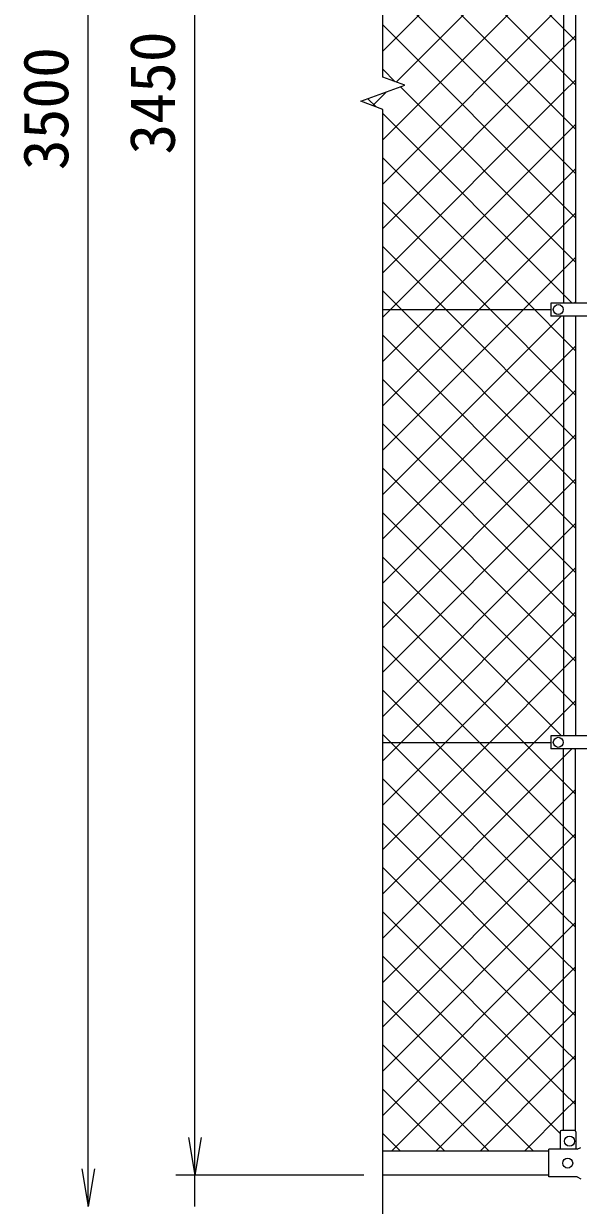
# Model space of a CAD drawing. Units: millimetres, scale not verified. Extents: x -6300 to 6300, y -4455 to 4455.
# Drawn here: x 180 to 1065, y -1054 to 830 of the extents above; entities that cross this region are included whole.
import ezdxf
from ezdxf.enums import TextEntityAlignment as Align

# ---------------------------------------------------------------- set-up
doc = ezdxf.new("R2010")
doc.units = ezdxf.units.MM
doc.header["$LTSCALE"] = 30
for name, color, linetype, lineweight in [('0-4_D-STR1', 1, 'Continuous', 18), ('0-5_D-STR3', 3, 'Continuous', 13), ('0-6_D-STR-DIM', 7, 'Continuous', 9), ('0-7_0', 7, 'Continuous', 9), ('0-B_D-STR2', 7, 'Continuous', 9)]:
    doc.layers.add(name, color=color, linetype=linetype, lineweight=lineweight)
doc.styles.add('ＭＳ ゴシック', font='')
doc.styles.get('ＭＳ ゴシック').set_extended_font_data('MS Gothic')

# ---------------------------------------------------------------- blocks, each defined once
blk = doc.blocks.new('_Open')
at = {"layer": '0-7_0'}
blk.add_line((-30, 5), (0, 0), dxfattribs=at)
blk.add_lwpolyline([(-30, -5), (0, 0), (-30, 0)], dxfattribs=at)

msp = doc.modelspace()

# ---------------------------------------------------------------- linework, layer by layer
at = {"layer": '0-4_D-STR1'}
for p, q in [((1018.04, -968.16), (753.04, -968.16)), ((1018.04, -1006.16), (753.04, -1006.16))]:
    msp.add_line(p, q, dxfattribs=at)
at = {"layer": '0-5_D-STR3'}
for p, q in [((1041.54, 1053.54), (1041.54, 384.34)), ((1060.54, 1053.54), (1060.54, 384.34)), ((1021.04, 384.34), (1021.04, 363.34)), ((1135.84, 384.34), (1021.04, 384.34)), ((753.04, 373.84), (1021.04, 373.84)), ((1135.84, 363.34), (1021.04, 363.34)), ((1041.54, 363.34), (1041.54, -305.66)), ((1060.54, 363.34), (1060.54, -305.66)), ((753.04, -316.16), (1021.04, -316.16)), ((1021.04, -305.66), (1021.04, -326.66)), ((1135.84, -305.66), (1021.04, -305.66)), ((1135.84, -326.66), (1021.04, -326.66)), ((1041.54, -935.06), (1041.54, -326.66)), ((1060.54, -935.74), (1060.54, -326.66)), ((1036.04, -937.06), (1036.04, -965.06)), ((1059.04, -935.06), (1038.04, -935.06)), ((1061.04, -937.06), (1061.04, -965.06)), ((1063.24, -965.06), (1018.04, -965.06)), ((1018.04, -1009.06), (1018.04, -965.06)), ((1063.24, -965.06), (1069.24, -962.06)), ((1063.24, -1009.06), (1018.04, -1009.06)), ((1063.24, -1009.06), (1069.24, -1012.06))]:
    msp.add_line(p, q, dxfattribs=at)
for centre in [(1033.04, 373.84), (1033.04, -316.16), (1051.04, -952.06), (1048.04, -987.06)]:
    msp.add_circle(centre, 8, dxfattribs=at)
for centre, start, end in [((1038.04, -937.06), 90, 180), ((1059.04, -937.06), 0, 90)]:
    msp.add_arc(centre, 2, start, end, dxfattribs=at)
at = {"layer": '0-6_D-STR-DIM'}
for p, q in [((753.04, 744.49), (753.04, 2506.84)), ((283.04, -996.16), (283.04, 2383.84)), ((453.04, -946.16), (453.04, 2383.84)), ((788.28, 731.66), (753.04, 744.49)), ((717.8, 706.01), (788.28, 731.66)), ((753.04, 693.19), (717.8, 706.01)), ((753.04, -1149.16), (753.04, 693.19)), ((453.04, -946.16), (453.04, -886.16)), ((723.04, -1006.16), (423.04, -1006.16)), ((723.04, -1006.16), (423.04, -1006.16)), ((453.04, -1056.16), (453.04, -1006.16))]:
    msp.add_line(p, q, dxfattribs=at)
at = {"layer": '0-B_D-STR2'}
for p, q in [((1041.54, 822.2), (799.9, 1063.84)), ((753.04, 785.9), (1020.67, 1053.54)), ((1041.54, 751.49), (753.04, 1039.99)), ((1041.54, 680.78), (753.04, 969.28)), ((753.04, 644.48), (1041.54, 932.98)), ((1041.54, 610.06), (753.04, 898.56)), ((753.04, 573.77), (1041.54, 862.27)), ((1041.54, 539.35), (753.04, 827.85)), ((1060.54, 803.2), (1041.54, 822.2)), ((1041.54, 791.56), (1060.54, 810.56)), ((753.04, 503.06), (1041.54, 791.56)), ((772.93, 737.25), (753.04, 757.14)), ((1060.54, 732.49), (1041.54, 751.49)), ((1041.54, 720.85), (1060.54, 739.85)), ((736.91, 699.06), (758.77, 720.92)), ((753.04, 432.35), (1041.54, 720.85)), ((742.42, 697.05), (729.28, 710.19)), ((1060.54, 661.78), (1041.54, 680.78)), ((1041.54, 650.14), (1060.54, 669.14)), ((765.24, 373.84), (1041.54, 650.14)), ((994.92, 373.84), (753.04, 615.72)), ((1060.54, 591.06), (1041.54, 610.06)), ((1041.54, 579.43), (1060.54, 598.43)), ((835.95, 373.84), (1041.54, 579.43)), ((924.21, 373.84), (753.04, 545.01)), ((1060.54, 520.35), (1041.54, 539.35)), ((1041.54, 508.72), (1060.54, 527.72)), ((906.66, 373.84), (1041.54, 508.72)), ((853.5, 373.84), (753.04, 474.3)), ((1041.54, 438.01), (1060.54, 457.01)), ((977.37, 373.84), (1041.54, 438.01)), ((782.79, 373.84), (753.04, 403.59)), ((1058.58, 384.34), (1060.54, 386.3)), ((753.04, 361.64), (765.24, 373.84)), ((753.04, 290.93), (835.95, 373.84)), ((753.04, 220.22), (906.66, 373.84)), ((753.04, 149.51), (977.37, 373.84)), ((753.04, 78.8), (1037.58, 363.34)), ((1041.54, 115.09), (782.79, 373.84)), ((1041.54, 185.8), (853.5, 373.84)), ((1041.54, 256.51), (924.21, 373.84)), ((1041.54, 327.22), (994.92, 373.84)), ((1041.54, 44.38), (753.04, 332.88)), ((1060.54, 308.22), (1041.54, 327.22)), ((1041.54, 296.59), (1060.54, 315.59)), ((753.04, 8.09), (1041.54, 296.59)), ((1041.54, -26.33), (753.04, 262.17)), ((1060.54, 237.51), (1041.54, 256.51)), ((1041.54, 225.88), (1060.54, 244.88)), ((753.04, -62.62), (1041.54, 225.88)), ((1041.54, -97.04), (753.04, 191.46)), ((1060.54, 166.8), (1041.54, 185.8)), ((1041.54, 155.17), (1060.54, 174.17)), ((753.04, -133.33), (1041.54, 155.17)), ((1041.54, -167.75), (753.04, 120.75)), ((1060.54, 96.09), (1041.54, 115.09)), ((1041.54, 84.46), (1060.54, 103.46)), ((753.04, -204.04), (1041.54, 84.46)), ((1041.54, -238.46), (753.04, 50.04)), ((1060.54, 25.38), (1041.54, 44.38)), ((1041.54, 13.74), (1060.54, 32.74)), ((753.04, -274.76), (1041.54, 13.74)), ((1038.03, -305.66), (753.04, -20.67)), ((1060.54, -45.33), (1041.54, -26.33)), ((1041.54, -56.97), (1060.54, -37.97)), ((782.35, -316.16), (1041.54, -56.97)), ((977.82, -316.16), (753.04, -91.38)), ((1060.54, -116.04), (1041.54, -97.04)), ((1041.54, -127.68), (1060.54, -108.68)), ((853.06, -316.16), (1041.54, -127.68)), ((907.11, -316.16), (753.04, -162.1)), ((1060.54, -186.75), (1041.54, -167.75)), ((1041.54, -198.39), (1060.54, -179.39)), ((923.77, -316.16), (1041.54, -198.39)), ((836.4, -316.16), (753.04, -232.81)), ((1060.54, -257.46), (1041.54, -238.46)), ((1041.54, -269.1), (1060.54, -250.1)), ((994.48, -316.16), (1041.54, -269.1)), ((765.69, -316.16), (753.04, -303.52)), ((753.04, -345.47), (782.35, -316.16)), ((753.04, -416.18), (853.06, -316.16)), ((753.04, -486.89), (923.77, -316.16)), ((753.04, -557.6), (994.48, -316.16)), ((1041.54, -592.02), (765.69, -316.16)), ((1041.54, -521.31), (836.4, -316.16)), ((1041.54, -450.6), (907.11, -316.16)), ((1041.54, -379.88), (977.82, -316.16)), ((1060.54, -328.17), (1059.03, -326.66)), ((1041.54, -662.73), (753.04, -374.23)), ((1060.54, -398.88), (1041.54, -379.88)), ((1041.54, -410.52), (1060.54, -391.52)), ((753.04, -699.02), (1041.54, -410.52)), ((1041.54, -733.44), (753.04, -444.94)), ((1060.54, -469.6), (1041.54, -450.6)), ((1041.54, -481.23), (1060.54, -462.23)), ((753.04, -769.73), (1041.54, -481.23)), ((1041.54, -804.15), (753.04, -515.65)), ((1060.54, -540.31), (1041.54, -521.31)), ((1041.54, -551.94), (1060.54, -532.94)), ((753.04, -840.44), (1041.54, -551.94)), ((1041.54, -874.86), (753.04, -586.36)), ((1060.54, -611.02), (1041.54, -592.02)), ((1041.54, -622.65), (1060.54, -603.65)), ((753.04, -911.15), (1041.54, -622.65)), ((1036.04, -940.07), (753.04, -657.07)), ((1060.54, -681.73), (1041.54, -662.73)), ((1041.54, -693.36), (1060.54, -674.36)), ((766.74, -968.16), (1041.54, -693.36)), ((993.42, -968.16), (753.04, -727.78)), ((1060.54, -752.44), (1041.54, -733.44)), ((1041.54, -764.07), (1060.54, -745.07)), ((837.45, -968.16), (1041.54, -764.07)), ((922.71, -968.16), (753.04, -798.49)), ((1060.54, -823.15), (1041.54, -804.15)), ((1041.54, -834.78), (1060.54, -815.78)), ((908.16, -968.16), (1041.54, -834.78)), ((852, -968.16), (753.04, -869.2)), ((1060.54, -893.86), (1041.54, -874.86)), ((1041.54, -905.49), (1060.54, -886.49)), ((978.87, -968.16), (1041.54, -905.49)), ((781.29, -968.16), (753.04, -939.91))]:
    msp.add_line(p, q, dxfattribs=at)
for points in [[(774.52, 736.67), (1041.54, 1003.69), (1060.54, 1022.69)], [(1060.54, 449.64), (1041.54, 468.64), (781.12, 729.06)], [(1055.13, 384.34), (1041.54, 397.93), (753.04, 686.43)], [(753.04, -628.31), (1041.54, -339.81), (1054.69, -326.66)]]:
    msp.add_lwpolyline(points, dxfattribs=at)

# ---------------------------------------------------------------- block references
at = {"layer": '0-6_D-STR-DIM', "xscale": 2, "yscale": 2, "rotation": 270}
for p in [(453.04, -1006.16), (453.04, -1006.16), (283.04, -1056.16)]:
    msp.add_blockref('_Open', p, dxfattribs=at)

# ---------------------------------------------------------------- texts
at = {"layer": '0-6_D-STR-DIM', "style": 'ＭＳ ゴシック'}
for s, p in [('3450', (442.92, 621.15)), ('3500', (272.92, 596.15))]:
    msp.add_text(s, height=72.14, rotation=90, dxfattribs=at).set_placement(p, align=Align.BOTTOM_LEFT)

doc.saveas('drawing.dxf')
